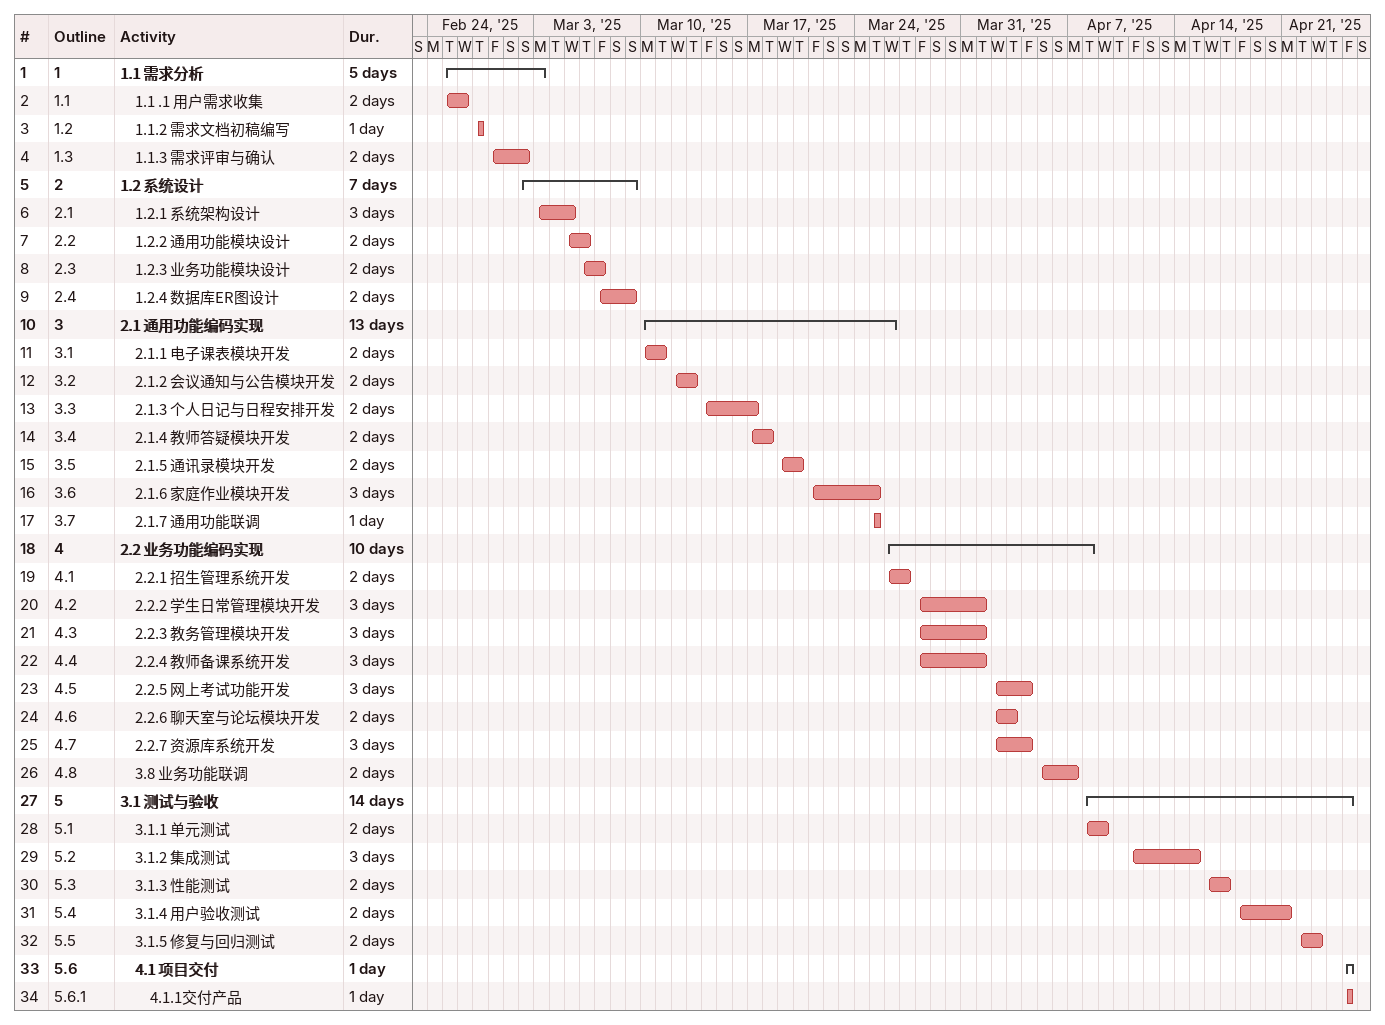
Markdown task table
| ID | WBS | Task | Duration | Start | Finish |
|---|---|---|---|---|---|
| 1 | 1 | **1.1 需求分析** | 5d | 2025-02-25 | 2025-03-03 |
| 2 | 1.1 | 1.1 .1 用户需求收集 | 2d | 2025-02-25 | 2025-02-26 |
| 3 | 1.2 | 1.1.2 需求文档初稿编写 | 1d | 2025-02-27 | 2025-02-27 |
| 4 | 1.3 | 1.1.3 需求评审与确认 | 2d | 2025-02-28 | 2025-03-02 |
| 5 | 2 | **1.2 系统设计** | 7d | 2025-03-02 | 2025-03-09 |
| 6 | 2.1 | 1.2.1 系统架构设计 | 3d | 2025-03-03 | 2025-03-05 |
| 7 | 2.2 | 1.2.2 通用功能模块设计 | 2d | 2025-03-05 | 2025-03-06 |
| 8 | 2.3 | 1.2.3 业务功能模块设计 | 2d | 2025-03-06 | 2025-03-07 |
| 9 | 2.4 | 1.2.4 数据库ER图设计 | 2d | 2025-03-07 | 2025-03-09 |
| 10 | 3 | **2.1 通用功能编码实现** | 13d | 2025-03-10 | 2025-03-26 |
| 11 | 3.1 | 2.1.1 电子课表模块开发 | 2d | 2025-03-10 | 2025-03-11 |
| 12 | 3.2 | 2.1.2 会议通知与公告模块开发 | 2d | 2025-03-12 | 2025-03-13 |
| 13 | 3.3 | 2.1.3 个人日记与日程安排开发 | 2d | 2025-03-14 | 2025-03-17 |
| 14 | 3.4 | 2.1.4 教师答疑模块开发 | 2d | 2025-03-17 | 2025-03-18 |
| 15 | 3.5 | 2.1.5 通讯录模块开发 | 2d | 2025-03-19 | 2025-03-20 |
| 16 | 3.6 | 2.1.6 家庭作业模块开发 | 3d | 2025-03-21 | 2025-03-25 |
| 17 | 3.7 | 2.1.7 通用功能联调 | 1d | 2025-03-25 | 2025-03-25 |
| 18 | 4 | **2.2 业务功能编码实现** | 10d | 2025-03-26 | 2025-04-08 |
| 19 | 4.1 | 2.2.1 招生管理系统开发 | 2d | 2025-03-26 | 2025-03-27 |
| 20 | 4.2 | 2.2.2 学生日常管理模块开发 | 3d | 2025-03-28 | 2025-04-01 |
| 21 | 4.3 | 2.2.3 教务管理模块开发 | 3d | 2025-03-28 | 2025-04-01 |
| 22 | 4.4 | 2.2.4 教师备课系统开发 | 3d | 2025-03-28 | 2025-04-01 |
| 23 | 4.5 | 2.2.5 网上考试功能开发 | 3d | 2025-04-02 | 2025-04-04 |
| 24 | 4.6 | 2.2.6 聊天室与论坛模块开发 | 2d | 2025-04-02 | 2025-04-03 |
| 25 | 4.7 | 2.2.7 资源库系统开发 | 3d | 2025-04-02 | 2025-04-04 |
| 26 | 4.8 | 3.8 业务功能联调 | 2d | 2025-04-05 | 2025-04-07 |
| 27 | 5 | **3.1 测试与验收** | 14d | 2025-04-08 | 2025-04-25 |
| 28 | 5.1 | 3.1.1 单元测试 | 2d | 2025-04-08 | 2025-04-09 |
| 29 | 5.2 | 3.1.2 集成测试 | 3d | 2025-04-11 | 2025-04-15 |
| 30 | 5.3 | 3.1.3 性能测试 | 2d | 2025-04-16 | 2025-04-17 |
| 31 | 5.4 | 3.1.4 用户验收测试 | 2d | 2025-04-18 | 2025-04-21 |
| 32 | 5.5 | 3.1.5 修复与回归测试 | 2d | 2025-04-22 | 2025-04-23 |
| 33 | 5.6 | **4.1 项目交付** | 1d | 2025-04-25 | 2025-04-25 |
| 34 | 5.6.1 | 4.1.1交付产品 | 1d | 2025-04-25 | 2025-04-25 |
